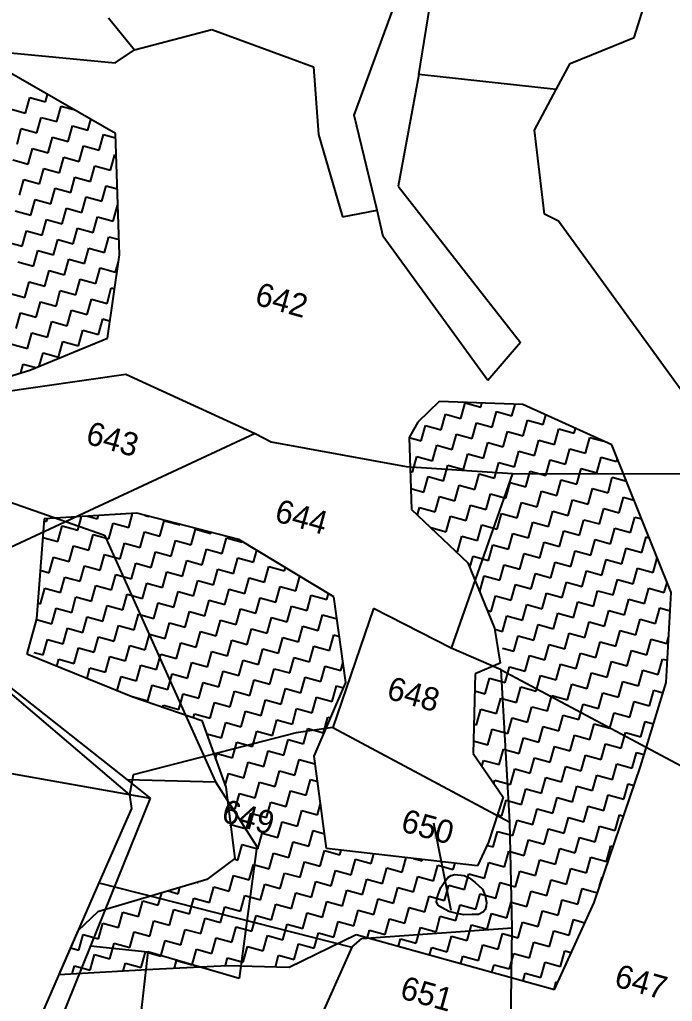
# Model space of a CAD drawing. Header units: metres. Extents: x 291974 to 293244, y 2020596 to 2023640.
# Drawn here: x 292971.3 to 293072.3, y 2021984.2 to 2022136 of the extents above; entities that cross this region are included whole.
import ezdxf
from ezdxf.enums import TextEntityAlignment as Align

# ---------------------------------------------------------------- set-up
doc = ezdxf.new("R2010")
doc.units = ezdxf.units.M
doc.header["$MEASUREMENT"] = 0
for name, color, linetype in [('OFF', 1, 'Continuous'), ('POLY_HATCH', 12, 'Continuous'), ('POLY_PARCEL', 6, 'Continuous'), ('TEXT_PARCEL', 7, 'Continuous'), ('V_BOUND_LINE', 7, 'Continuous')]:
    doc.layers.add(name, color=color, linetype=linetype)
doc.styles.get("Standard").update_dxf_attribs({"font": 'arial.ttf'})
doc.styles.add('TEXT_MAP', font='')
doc.styles.get('TEXT_MAP').set_extended_font_data('Kruti Dev 050')
doc.dimstyles.get("Standard").update_dxf_attribs({"dimtxt": 0.18, "dimasz": 0.18, "dimexe": 0.18, "dimexo": 0.0625, "dimgap": 0.09, "dimtad": 0, "dimtih": 1, "dimtoh": 1, "dimdec": 4, "dimzin": 0, "dimdsep": 46, "dimtxsty": 'Standard', "dimcen": 0.09, "dimadec": 0, "dimazin": 0, "dimtfac": 1, "dimtdec": 4, "dimtofl": 0, "dimtmove": 0, "dimatfit": 3, "dimfxl": 1, "dimtolj": 1, "dimtzin": 0, "dimarcsym": 0})

msp = doc.modelspace()

# ---------------------------------------------------------------- linework, layer by layer
at = {"layer": 'OFF'}
for p, q in [((292933.26, 2022074.09), (292984.39, 2022056.31)), ((292984.39, 2022056.31), (293001.55, 2022018.14)), ((293001.55, 2022018.14), (293007.97, 2022008.12)), ((293007.97, 2022008.12), (293005.22, 2021987.71)), ((292991.08, 2021991.85), (292988.55, 2021969.43)), ((293005.22, 2021987.71), (292991.08, 2021991.85))]:
    msp.add_line(p, q, dxfattribs=at)
at = {"layer": 'POLY_HATCH'}
for p, q in [((292986.08, 2022118.4), (292966.49, 2022129.68)), ((292986.73, 2022099.64), (292986.08, 2022118.4)), ((292984.87, 2022086.74), (292986.73, 2022099.64)), ((292972.83, 2022081.82), (292984.87, 2022086.74)), ((292957.42, 2022077.15), (292972.83, 2022081.82)), ((293036.21, 2022076.97), (293032.91, 2022073.76)), ((293049.16, 2022076.48), (293036.21, 2022076.97)), ((293062.92, 2022070.25), (293049.16, 2022076.48)), ((293032.91, 2022073.76), (293031.57, 2022071.38)), ((293031.57, 2022071.38), (293031.93, 2022060.27)), ((293072.08, 2022047.42), (293062.92, 2022070.25)), ((293031.93, 2022060.27), (293040.65, 2022052)), ((292975.08, 2022058.84), (292973.88, 2022043.35)), ((292989.42, 2022059.68), (292975.08, 2022058.84)), ((293005.17, 2022055.65), (292989.42, 2022059.68)), ((293019.91, 2022046.75), (293005.17, 2022055.65)), ((293040.65, 2022052), (293044.74, 2022041.93)), ((293021.75, 2022033.51), (293019.91, 2022046.75)), ((293071.32, 2022033.52), (293072.08, 2022047.42)), ((292973.88, 2022043.35), (292972.37, 2022037.92)), ((293044.74, 2022041.93), (293045.65, 2022036.51)), ((292972.37, 2022037.92), (292988.78, 2022031.3)), ((293045.65, 2022036.51), (293041.74, 2022034.84)), ((293041.74, 2022034.84), (293041.43, 2022022.55)), ((293016.87, 2022022.13), (293021.75, 2022033.51)), ((293067.37, 2022020.51), (293071.32, 2022033.52)), ((292988.78, 2022031.3), (292999.47, 2022027.65)), ((292999.47, 2022027.65), (293003.15, 2022017.34)), ((293018.76, 2022007.85), (293016.87, 2022022.13)), ((293041.43, 2022022.55), (293046.08, 2022015.75)), ((293060.16, 2021999.46), (293067.37, 2022020.51)), ((293003.15, 2022017.34), (293004.56, 2022006.28)), ((293046.08, 2022015.75), (293043.82, 2022008.81)), ((293043.82, 2022008.81), (293042.11, 2022005.16)), ((293042.11, 2022005.16), (293018.76, 2022007.85)), ((293004.56, 2022006.28), (293000.21, 2022003.02)), ((293000.21, 2022003.02), (292983.35, 2021998.06)), ((293054.02, 2021986.03), (293060.16, 2021999.46)), ((292983.35, 2021998.06), (292980.29, 2021995.1)), ((292980.29, 2021995.1), (292977.33, 2021988.36)), ((293012.99, 2021989.5), (293023.33, 2021994.54)), ((293023.33, 2021994.54), (293054.02, 2021986.03)), ((292977.33, 2021988.36), (292991.89, 2021989.15)), ((292991.89, 2021989.15), (293003.42, 2021989.74)), ((293003.42, 2021989.74), (293012.99, 2021989.5))]:
    msp.add_line(p, q, dxfattribs=at)
at = {"layer": 'POLY_HATCH', "linetype": 'Continuous'}
for p, q in [((292972.19, 2022121.59), (292972.86, 2022124)), ((292972.86, 2022124), (292975.27, 2022123.33)), ((292975.27, 2022123.33), (292975.58, 2022124.45)), ((292969.78, 2022122.26), (292972.19, 2022121.59)), ((292977.01, 2022120.26), (292977.68, 2022122.67)), ((292977.68, 2022122.67), (292979.58, 2022122.14)), ((292973.93, 2022118.51), (292974.6, 2022120.92)), ((292974.6, 2022120.92), (292977.01, 2022120.26)), ((292970.85, 2022116.77), (292971.52, 2022119.18)), ((292971.52, 2022119.18), (292973.93, 2022118.51)), ((292978.75, 2022117.18), (292979.42, 2022119.59)), ((292979.42, 2022119.59), (292981.83, 2022118.92)), ((292981.83, 2022118.92), (292982.29, 2022120.58)), ((292975.67, 2022115.43), (292976.34, 2022117.84)), ((292976.34, 2022117.84), (292978.75, 2022117.18)), ((292983.57, 2022115.84), (292984.24, 2022118.25)), ((292984.24, 2022118.25), (292986.1, 2022117.73)), ((292972.59, 2022113.69), (292973.26, 2022116.1)), ((292973.26, 2022116.1), (292975.67, 2022115.43)), ((292980.49, 2022114.1), (292981.16, 2022116.51)), ((292981.16, 2022116.51), (292983.57, 2022115.84)), ((292977.41, 2022112.36), (292978.08, 2022114.77)), ((292978.08, 2022114.77), (292980.49, 2022114.1)), ((292985.31, 2022112.76), (292985.98, 2022115.17)), ((292985.98, 2022115.17), (292986.19, 2022115.11)), ((292970.18, 2022114.36), (292972.59, 2022113.69)), ((292974.33, 2022110.61), (292975, 2022113.02)), ((292975, 2022113.02), (292977.41, 2022112.36)), ((292982.23, 2022111.02), (292982.9, 2022113.43)), ((292982.9, 2022113.43), (292985.31, 2022112.76)), ((292979.16, 2022109.28), (292979.82, 2022111.69)), ((292979.82, 2022111.69), (292982.23, 2022111.02)), ((292971.26, 2022108.87), (292971.92, 2022111.28)), ((292971.92, 2022111.28), (292974.33, 2022110.61)), ((292983.98, 2022107.94), (292984.64, 2022110.35)), ((292984.64, 2022110.35), (292986.37, 2022109.87)), ((292976.08, 2022107.53), (292976.74, 2022109.94)), ((292976.74, 2022109.94), (292979.16, 2022109.28)), ((292980.9, 2022106.2), (292981.57, 2022108.61)), ((292981.57, 2022108.61), (292983.98, 2022107.94)), ((292973, 2022105.79), (292973.67, 2022108.2)), ((292973.67, 2022108.2), (292976.08, 2022107.53)), ((292985.72, 2022104.86), (292986.39, 2022107.27)), ((292986.39, 2022107.27), (292986.46, 2022107.25)), ((292970.59, 2022106.46), (292973, 2022105.79)), ((292977.82, 2022104.46), (292978.49, 2022106.87)), ((292978.49, 2022106.87), (292980.9, 2022106.2)), ((292982.64, 2022103.12), (292983.31, 2022105.53)), ((292983.31, 2022105.53), (292985.72, 2022104.86)), ((292974.74, 2022102.71), (292975.41, 2022105.12)), ((292975.41, 2022105.12), (292977.82, 2022104.46)), ((292971.66, 2022100.97), (292972.33, 2022103.38)), ((292972.33, 2022103.38), (292974.74, 2022102.71)), ((292979.56, 2022101.38), (292980.23, 2022103.79)), ((292980.23, 2022103.79), (292982.64, 2022103.12)), ((292984.38, 2022100.04), (292985.05, 2022102.45)), ((292985.05, 2022102.45), (292986.64, 2022102.01)), ((292969.25, 2022101.64), (292971.66, 2022100.97)), ((292976.48, 2022099.63), (292977.15, 2022102.05)), ((292977.15, 2022102.05), (292979.56, 2022101.38)), ((292973.4, 2022097.89), (292974.07, 2022100.3)), ((292974.07, 2022100.3), (292976.48, 2022099.63)), ((292981.3, 2022098.3), (292981.97, 2022100.71)), ((292981.97, 2022100.71), (292984.38, 2022100.04)), ((292970.99, 2022098.56), (292973.4, 2022097.89)), ((292978.22, 2022096.56), (292978.89, 2022098.97)), ((292978.89, 2022098.97), (292981.3, 2022098.3)), ((292986.12, 2022096.96), (292986.57, 2022098.58)), ((292975.14, 2022094.81), (292975.81, 2022097.22)), ((292975.81, 2022097.22), (292978.22, 2022096.56)), ((292983.04, 2022095.22), (292983.71, 2022097.63)), ((292983.71, 2022097.63), (292986.12, 2022096.96)), ((292972.07, 2022093.07), (292972.73, 2022095.48)), ((292972.73, 2022095.48), (292975.14, 2022094.81)), ((292979.97, 2022093.48), (292980.63, 2022095.89)), ((292980.63, 2022095.89), (292983.04, 2022095.22)), ((292969.65, 2022093.74), (292972.07, 2022093.07)), ((292976.89, 2022091.73), (292977.55, 2022094.15)), ((292977.55, 2022094.15), (292979.97, 2022093.48)), ((292984.79, 2022092.14), (292985.45, 2022094.55)), ((292985.45, 2022094.55), (292985.97, 2022094.41)), ((292973.81, 2022089.99), (292974.48, 2022092.4)), ((292974.48, 2022092.4), (292976.89, 2022091.73)), ((292981.71, 2022090.4), (292982.38, 2022092.81)), ((292982.38, 2022092.81), (292984.79, 2022092.14)), ((292970.73, 2022088.25), (292971.4, 2022090.66)), ((292971.4, 2022090.66), (292973.81, 2022089.99)), ((292978.63, 2022088.66), (292979.3, 2022091.07)), ((292979.3, 2022091.07), (292981.71, 2022090.4)), ((292975.55, 2022086.91), (292976.22, 2022089.32)), ((292976.22, 2022089.32), (292978.63, 2022088.66)), ((292983.45, 2022087.32), (292984.12, 2022089.73)), ((292984.12, 2022089.73), (292985.25, 2022089.41)), ((292972.47, 2022085.17), (292973.14, 2022087.58)), ((292973.14, 2022087.58), (292975.55, 2022086.91)), ((292980.37, 2022085.58), (292981.04, 2022087.99)), ((292981.04, 2022087.99), (292983.45, 2022087.32)), ((292970.06, 2022085.84), (292972.47, 2022085.17)), ((292977.29, 2022083.83), (292977.96, 2022086.25)), ((292977.96, 2022086.25), (292980.37, 2022085.58)), ((292974.3, 2022082.42), (292974.88, 2022084.5)), ((292974.88, 2022084.5), (292977.29, 2022083.83)), ((292971.42, 2022081.39), (292971.8, 2022082.76)), ((292971.8, 2022082.76), (292973.79, 2022082.21)), ((293039.56, 2022074.35), (293040.23, 2022076.76)), ((293040.23, 2022076.76), (293042.64, 2022076.09)), ((293042.64, 2022076.09), (293042.81, 2022076.72)), ((293044.38, 2022073.02), (293045.05, 2022075.43)), ((293045.05, 2022075.43), (293047.46, 2022074.76)), ((293047.46, 2022074.76), (293047.95, 2022076.53)), ((293036.48, 2022072.61), (293037.15, 2022075.02)), ((293037.15, 2022075.02), (293039.56, 2022074.35)), ((293041.3, 2022071.27), (293041.97, 2022073.68)), ((293041.97, 2022073.68), (293044.38, 2022073.02)), ((293049.2, 2022071.68), (293049.87, 2022074.09)), ((293049.87, 2022074.09), (293052.28, 2022073.42)), ((293052.28, 2022073.42), (293052.68, 2022074.88)), ((293033.4, 2022070.87), (293034.07, 2022073.28)), ((293034.07, 2022073.28), (293036.48, 2022072.61)), ((293046.12, 2022069.94), (293046.79, 2022072.35)), ((293046.79, 2022072.35), (293049.2, 2022071.68)), ((293054.02, 2022070.34), (293054.69, 2022072.75)), ((293054.69, 2022072.75), (293057.1, 2022072.08)), ((293057.1, 2022072.08), (293057.3, 2022072.8)), ((293031.57, 2022071.38), (293033.4, 2022070.87)), ((293038.22, 2022069.53), (293038.89, 2022071.94)), ((293038.89, 2022071.94), (293041.3, 2022071.27)), ((293043.04, 2022068.19), (293043.71, 2022070.61)), ((293043.71, 2022070.61), (293046.12, 2022069.94)), ((293050.94, 2022068.6), (293051.61, 2022071.01)), ((293051.61, 2022071.01), (293054.02, 2022070.34)), ((293058.84, 2022069), (293059.51, 2022071.41)), ((293059.51, 2022071.41), (293061.69, 2022070.81)), ((293035.14, 2022067.79), (293035.81, 2022070.2)), ((293035.81, 2022070.2), (293038.22, 2022069.53)), ((293047.86, 2022066.86), (293048.53, 2022069.27)), ((293048.53, 2022069.27), (293050.94, 2022068.6)), ((293055.76, 2022067.26), (293056.43, 2022069.67)), ((293056.43, 2022069.67), (293058.84, 2022069)), ((293032.06, 2022066.05), (293032.73, 2022068.46)), ((293032.73, 2022068.46), (293035.14, 2022067.79)), ((293039.96, 2022066.45), (293040.63, 2022068.86)), ((293040.63, 2022068.86), (293043.04, 2022068.19)), ((293044.78, 2022065.12), (293045.45, 2022067.53)), ((293045.45, 2022067.53), (293047.86, 2022066.86)), ((293052.68, 2022065.52), (293053.35, 2022067.93)), ((293053.35, 2022067.93), (293055.76, 2022067.26)), ((293060.58, 2022065.93), (293061.25, 2022068.34)), ((293061.25, 2022068.34), (293063.66, 2022067.67)), ((293063.66, 2022067.67), (293063.78, 2022068.1)), ((293031.74, 2022066.14), (293032.06, 2022066.05)), ((293036.88, 2022064.71), (293037.55, 2022067.12)), ((293037.55, 2022067.12), (293039.96, 2022066.45)), ((293049.6, 2022063.78), (293050.27, 2022066.19)), ((293050.27, 2022066.19), (293052.68, 2022065.52)), ((293057.5, 2022064.18), (293058.17, 2022066.59)), ((293058.17, 2022066.59), (293060.58, 2022065.93)), ((293033.8, 2022062.97), (293034.47, 2022065.38)), ((293034.47, 2022065.38), (293036.88, 2022064.71)), ((293041.7, 2022063.37), (293042.37, 2022065.78)), ((293042.37, 2022065.78), (293044.78, 2022065.12)), ((293046.53, 2022062.04), (293047.19, 2022064.45)), ((293047.19, 2022064.45), (293049.6, 2022063.78)), ((293054.43, 2022062.44), (293055.09, 2022064.85)), ((293055.09, 2022064.85), (293057.5, 2022064.18)), ((293062.33, 2022062.85), (293062.99, 2022065.26)), ((293062.99, 2022065.26), (293065.17, 2022064.65)), ((293031.82, 2022063.52), (293033.8, 2022062.97)), ((293038.63, 2022061.63), (293039.29, 2022064.04)), ((293039.29, 2022064.04), (293041.7, 2022063.37)), ((293051.35, 2022060.7), (293052.02, 2022063.11)), ((293052.02, 2022063.11), (293054.43, 2022062.44)), ((293059.25, 2022061.1), (293059.92, 2022063.51)), ((293059.92, 2022063.51), (293062.33, 2022062.85)), ((293035.55, 2022059.89), (293036.22, 2022062.3)), ((293036.22, 2022062.3), (293038.63, 2022061.63)), ((293043.45, 2022060.29), (293044.12, 2022062.71)), ((293044.12, 2022062.71), (293046.53, 2022062.04)), ((293056.17, 2022059.36), (293056.84, 2022061.77)), ((293056.84, 2022061.77), (293059.25, 2022061.1)), ((293064.07, 2022059.77), (293064.74, 2022062.18)), ((293064.74, 2022062.18), (293066.34, 2022061.73)), ((293032.82, 2022059.42), (293033.14, 2022060.56)), ((293033.14, 2022060.56), (293035.55, 2022059.89)), ((293040.37, 2022058.55), (293041.04, 2022060.96)), ((293041.04, 2022060.96), (293043.45, 2022060.29)), ((293048.27, 2022058.96), (293048.94, 2022061.37)), ((293048.94, 2022061.37), (293051.35, 2022060.7)), ((293053.09, 2022057.62), (293053.76, 2022060.03)), ((293053.76, 2022060.03), (293056.17, 2022059.36)), ((293060.99, 2022058.03), (293061.66, 2022060.44)), ((293061.66, 2022060.44), (293064.07, 2022059.77)), ((292975.05, 2022058.5), (292975.43, 2022058.39)), ((292975.43, 2022058.39), (292975.56, 2022058.87)), ((292980.25, 2022057.06), (292980.84, 2022059.17)), ((292981.77, 2022059.23), (292983.33, 2022058.8)), ((292983.33, 2022058.8), (292983.47, 2022059.33)), ((292988.15, 2022057.46), (292988.75, 2022059.64)), ((292990.65, 2022059.36), (292991.23, 2022059.2)), ((292991.23, 2022059.2), (292991.23, 2022059.21)), ((292992.97, 2022056.12), (292993.64, 2022058.53)), ((292993.64, 2022058.53), (292996.05, 2022057.87)), ((293037.29, 2022056.81), (293037.96, 2022059.22)), ((293037.96, 2022059.22), (293040.37, 2022058.55)), ((293045.19, 2022057.22), (293045.86, 2022059.63)), ((293045.86, 2022059.63), (293048.27, 2022058.96)), ((293057.91, 2022056.28), (293058.58, 2022058.69)), ((293058.58, 2022058.69), (293060.99, 2022058.03)), ((293065.81, 2022056.69), (293066.48, 2022059.1)), ((293066.48, 2022059.1), (293067.51, 2022058.81)), ((292977.17, 2022055.31), (292977.84, 2022057.72)), ((292977.84, 2022057.72), (292980.25, 2022057.06)), ((292985.07, 2022055.72), (292985.74, 2022058.13)), ((292985.74, 2022058.13), (292988.15, 2022057.46)), ((292996.05, 2022057.87), (292996.08, 2022057.98)), ((292997.79, 2022054.79), (292998.46, 2022057.2)), ((292998.46, 2022057.2), (293000.87, 2022056.53)), ((293034.88, 2022057.48), (293037.29, 2022056.81)), ((293034.88, 2022057.48), (293034.88, 2022057.48)), ((293042.11, 2022055.47), (293042.78, 2022057.88)), ((293042.78, 2022057.88), (293045.19, 2022057.22)), ((293050.01, 2022055.88), (293050.68, 2022058.29)), ((293050.68, 2022058.29), (293053.09, 2022057.62)), ((293054.83, 2022054.54), (293055.5, 2022056.95)), ((293055.5, 2022056.95), (293057.91, 2022056.28)), ((293062.73, 2022054.95), (293063.4, 2022057.36)), ((293063.4, 2022057.36), (293065.81, 2022056.69)), ((292974.85, 2022055.96), (292977.17, 2022055.31)), ((292981.99, 2022053.98), (292982.66, 2022056.39)), ((292982.66, 2022056.39), (292985.07, 2022055.72)), ((292989.89, 2022054.38), (292990.56, 2022056.79)), ((292990.56, 2022056.79), (292992.97, 2022056.12)), ((292994.71, 2022053.04), (292995.38, 2022055.46)), ((292995.38, 2022055.46), (292997.79, 2022054.79)), ((293000.87, 2022056.53), (293000.93, 2022056.74)), ((293002.61, 2022053.45), (293003.28, 2022055.86)), ((293003.28, 2022055.86), (293005.69, 2022055.19)), ((293005.69, 2022055.19), (293005.72, 2022055.32)), ((293039.03, 2022053.73), (293039.7, 2022056.14)), ((293039.7, 2022056.14), (293042.11, 2022055.47)), ((293046.93, 2022054.14), (293047.6, 2022056.55)), ((293047.6, 2022056.55), (293050.01, 2022055.88)), ((293059.65, 2022053.2), (293060.32, 2022055.61)), ((293060.32, 2022055.61), (293062.73, 2022054.95)), ((293067.55, 2022053.61), (293068.22, 2022056.02)), ((293068.22, 2022056.02), (293068.68, 2022055.89)), ((292978.91, 2022052.24), (292979.58, 2022054.65)), ((292979.58, 2022054.65), (292981.99, 2022053.98)), ((292986.81, 2022052.64), (292987.48, 2022055.05)), ((292987.48, 2022055.05), (292989.89, 2022054.38)), ((292999.53, 2022051.71), (293000.2, 2022054.12)), ((293000.2, 2022054.12), (293002.61, 2022053.45)), ((293007.43, 2022052.11), (293007.95, 2022053.98)), ((293038.74, 2022053.81), (293039.03, 2022053.73)), ((293043.85, 2022052.39), (293044.52, 2022054.81)), ((293044.52, 2022054.81), (293046.93, 2022054.14)), ((293051.75, 2022052.8), (293052.42, 2022055.21)), ((293052.42, 2022055.21), (293054.83, 2022054.54)), ((293056.57, 2022051.46), (293057.24, 2022053.87)), ((293057.24, 2022053.87), (293059.65, 2022053.2)), ((293064.47, 2022051.87), (293065.14, 2022054.28)), ((293065.14, 2022054.28), (293067.55, 2022053.61)), ((292975.83, 2022050.49), (292976.5, 2022052.9)), ((292976.5, 2022052.9), (292978.91, 2022052.24)), ((292983.73, 2022050.9), (292984.4, 2022053.31)), ((292984.4, 2022053.31), (292986.81, 2022052.64)), ((292991.63, 2022051.3), (292992.3, 2022053.71)), ((292992.3, 2022053.71), (292994.71, 2022053.04)), ((292996.45, 2022049.97), (292997.12, 2022052.38)), ((292997.12, 2022052.38), (292999.53, 2022051.71)), ((293004.35, 2022050.37), (293005.02, 2022052.78)), ((293005.02, 2022052.78), (293007.43, 2022052.11)), ((293040.95, 2022051.28), (293041.44, 2022053.06)), ((293041.44, 2022053.06), (293043.85, 2022052.39)), ((293048.67, 2022051.06), (293049.34, 2022053.47)), ((293049.34, 2022053.47), (293051.75, 2022052.8)), ((293061.39, 2022050.13), (293062.06, 2022052.54)), ((293062.06, 2022052.54), (293064.47, 2022051.87)), ((293069.29, 2022050.53), (293069.92, 2022052.8)), ((292974.46, 2022050.87), (292975.83, 2022050.49)), ((292980.65, 2022049.16), (292981.32, 2022051.57)), ((292981.32, 2022051.57), (292983.73, 2022050.9)), ((292988.55, 2022049.56), (292989.22, 2022051.97)), ((292989.22, 2022051.97), (292991.63, 2022051.3)), ((293001.27, 2022048.63), (293001.94, 2022051.04)), ((293001.94, 2022051.04), (293004.35, 2022050.37)), ((293009.17, 2022049.03), (293009.84, 2022051.44)), ((293009.84, 2022051.44), (293012.25, 2022050.78)), ((293012.25, 2022050.78), (293012.39, 2022051.29)), ((293045.59, 2022049.32), (293046.26, 2022051.73)), ((293046.26, 2022051.73), (293048.67, 2022051.06)), ((293053.49, 2022049.72), (293054.16, 2022052.13)), ((293054.16, 2022052.13), (293056.57, 2022051.46)), ((293058.31, 2022048.38), (293058.98, 2022050.79)), ((293058.98, 2022050.79), (293061.39, 2022050.13)), ((293066.21, 2022048.79), (293066.88, 2022051.2)), ((293066.88, 2022051.2), (293069.29, 2022050.53)), ((292977.57, 2022047.41), (292978.24, 2022049.82)), ((292978.24, 2022049.82), (292980.65, 2022049.16)), ((292985.47, 2022047.82), (292986.14, 2022050.23)), ((292986.14, 2022050.23), (292988.55, 2022049.56)), ((292993.37, 2022048.22), (292994.04, 2022050.63)), ((292994.04, 2022050.63), (292996.45, 2022049.97)), ((292998.19, 2022046.89), (292998.86, 2022049.3)), ((292998.86, 2022049.3), (293001.27, 2022048.63)), ((293006.09, 2022047.29), (293006.76, 2022049.7)), ((293006.76, 2022049.7), (293009.17, 2022049.03)), ((293013.99, 2022047.7), (293014.62, 2022049.95)), ((293042.51, 2022047.57), (293043.18, 2022049.98)), ((293043.18, 2022049.98), (293045.59, 2022049.32)), ((293050.41, 2022047.98), (293051.08, 2022050.39)), ((293051.08, 2022050.39), (293053.49, 2022049.72)), ((293063.14, 2022047.05), (293063.8, 2022049.46)), ((293063.8, 2022049.46), (293066.21, 2022048.79)), ((292974.49, 2022045.67), (292975.16, 2022048.08)), ((292975.16, 2022048.08), (292977.57, 2022047.41)), ((292982.39, 2022046.08), (292983.06, 2022048.49)), ((292983.06, 2022048.49), (292985.47, 2022047.82)), ((292990.29, 2022046.48), (292990.96, 2022048.89)), ((292990.96, 2022048.89), (292993.37, 2022048.22)), ((293003.01, 2022045.55), (293003.68, 2022047.96)), ((293003.68, 2022047.96), (293006.09, 2022047.29)), ((293010.91, 2022045.95), (293011.58, 2022048.36)), ((293011.58, 2022048.36), (293013.99, 2022047.7)), ((293047.34, 2022046.24), (293048, 2022048.65)), ((293048, 2022048.65), (293050.41, 2022047.98)), ((293055.24, 2022046.64), (293055.9, 2022049.05)), ((293055.9, 2022049.05), (293058.31, 2022048.38)), ((293067.96, 2022045.71), (293068.62, 2022048.12)), ((293068.62, 2022048.12), (293071.04, 2022047.45)), ((293071.04, 2022047.45), (293071.46, 2022048.97)), ((292979.32, 2022044.34), (292979.98, 2022046.75)), ((292979.98, 2022046.75), (292982.39, 2022046.08)), ((292987.22, 2022044.74), (292987.88, 2022047.15)), ((292987.88, 2022047.15), (292990.29, 2022046.48)), ((292995.11, 2022045.14), (292995.78, 2022047.56)), ((292995.78, 2022047.56), (292998.19, 2022046.89)), ((292999.94, 2022043.81), (293000.6, 2022046.22)), ((293000.6, 2022046.22), (293003.01, 2022045.55)), ((293007.84, 2022044.21), (293008.5, 2022046.62)), ((293008.5, 2022046.62), (293010.91, 2022045.95)), ((293015.74, 2022044.62), (293016.4, 2022047.03)), ((293016.4, 2022047.03), (293018.81, 2022046.36)), ((293018.81, 2022046.36), (293019.06, 2022047.26)), ((293042.44, 2022047.59), (293042.51, 2022047.57)), ((293044.26, 2022044.49), (293044.92, 2022046.91)), ((293044.92, 2022046.91), (293047.34, 2022046.24)), ((293052.16, 2022044.9), (293052.82, 2022047.31)), ((293052.82, 2022047.31), (293055.24, 2022046.64)), ((293060.06, 2022045.3), (293060.72, 2022047.71)), ((293060.72, 2022047.71), (293063.14, 2022047.05)), ((293064.88, 2022043.97), (293065.55, 2022046.38)), ((293065.55, 2022046.38), (293067.96, 2022045.71)), ((292974.07, 2022045.79), (292974.49, 2022045.67)), ((292976.24, 2022042.59), (292976.9, 2022045)), ((292976.9, 2022045), (292979.32, 2022044.34)), ((292984.14, 2022043), (292984.8, 2022045.41)), ((292984.8, 2022045.41), (292987.22, 2022044.74)), ((292992.04, 2022043.4), (292992.7, 2022045.81)), ((292992.7, 2022045.81), (292995.11, 2022045.14)), ((293004.76, 2022042.47), (293005.43, 2022044.88)), ((293005.43, 2022044.88), (293007.84, 2022044.21)), ((293012.66, 2022042.88), (293013.33, 2022045.29)), ((293013.33, 2022045.29), (293015.74, 2022044.62)), ((293049.08, 2022043.16), (293049.75, 2022045.57)), ((293049.75, 2022045.57), (293052.16, 2022044.9)), ((293056.98, 2022043.56), (293057.65, 2022045.97)), ((293057.65, 2022045.97), (293060.06, 2022045.3)), ((293069.7, 2022042.63), (293070.37, 2022045.04)), ((293070.37, 2022045.04), (293071.93, 2022044.61)), ((292973.87, 2022043.25), (292976.24, 2022042.59)), ((292981.06, 2022041.26), (292981.73, 2022043.67)), ((292981.73, 2022043.67), (292984.14, 2022043)), ((292988.96, 2022041.66), (292989.63, 2022044.07)), ((292989.63, 2022044.07), (292992.04, 2022043.4)), ((292996.86, 2022042.07), (292997.53, 2022044.48)), ((292997.53, 2022044.48), (292999.94, 2022043.81)), ((293009.58, 2022041.13), (293010.25, 2022043.54)), ((293010.25, 2022043.54), (293012.66, 2022042.88)), ((293017.48, 2022041.54), (293018.15, 2022043.95)), ((293018.15, 2022043.95), (293020.39, 2022043.33)), ((293043.63, 2022044.67), (293044.26, 2022044.49)), ((293046, 2022041.42), (293046.67, 2022043.83)), ((293046.67, 2022043.83), (293049.08, 2022043.16)), ((293053.9, 2022041.82), (293054.57, 2022044.23)), ((293054.57, 2022044.23), (293056.98, 2022043.56)), ((293061.8, 2022042.23), (293062.47, 2022044.64)), ((293062.47, 2022044.64), (293064.88, 2022043.97)), ((293066.62, 2022040.89), (293067.29, 2022043.3)), ((293067.29, 2022043.3), (293069.7, 2022042.63)), ((292977.98, 2022039.51), (292978.65, 2022041.92)), ((292978.65, 2022041.92), (292981.06, 2022041.26)), ((292985.88, 2022039.92), (292986.55, 2022042.33)), ((292986.55, 2022042.33), (292988.96, 2022041.66)), ((292993.78, 2022040.32), (292994.45, 2022042.73)), ((292994.45, 2022042.73), (292996.86, 2022042.07)), ((293001.68, 2022040.73), (293002.35, 2022043.14)), ((293002.35, 2022043.14), (293004.76, 2022042.47)), ((293006.5, 2022039.39), (293007.17, 2022041.8)), ((293007.17, 2022041.8), (293009.58, 2022041.13)), ((293014.4, 2022039.8), (293015.07, 2022042.21)), ((293015.07, 2022042.21), (293017.48, 2022041.54)), ((293044.81, 2022041.74), (293046, 2022041.42)), ((293050.82, 2022040.08), (293051.49, 2022042.49)), ((293051.49, 2022042.49), (293053.9, 2022041.82)), ((293058.72, 2022040.48), (293059.39, 2022042.89)), ((293059.39, 2022042.89), (293061.8, 2022042.23)), ((292974.9, 2022037.77), (292975.57, 2022040.18)), ((292975.57, 2022040.18), (292977.98, 2022039.51)), ((292982.8, 2022038.18), (292983.47, 2022040.59)), ((292983.47, 2022040.59), (292985.88, 2022039.92)), ((292990.7, 2022038.58), (292991.37, 2022040.99)), ((292991.37, 2022040.99), (292993.78, 2022040.32)), ((292998.6, 2022038.99), (292999.27, 2022041.4)), ((292999.27, 2022041.4), (293001.68, 2022040.73)), ((293011.32, 2022038.05), (293011.99, 2022040.47)), ((293011.99, 2022040.47), (293014.4, 2022039.8)), ((293019.22, 2022038.46), (293019.89, 2022040.87)), ((293019.89, 2022040.87), (293020.76, 2022040.63)), ((293047.74, 2022038.34), (293048.41, 2022040.75)), ((293048.41, 2022040.75), (293050.82, 2022040.08)), ((293055.64, 2022038.74), (293056.31, 2022041.15)), ((293056.31, 2022041.15), (293058.72, 2022040.48)), ((293063.54, 2022039.15), (293064.21, 2022041.56)), ((293064.21, 2022041.56), (293066.62, 2022040.89)), ((293068.36, 2022037.81), (293069.03, 2022040.22)), ((293069.03, 2022040.22), (293071.44, 2022039.55)), ((293071.44, 2022039.55), (293071.7, 2022040.5)), ((292979.72, 2022036.44), (292980.39, 2022038.85)), ((292980.39, 2022038.85), (292982.8, 2022038.18)), ((292987.62, 2022036.84), (292988.29, 2022039.25)), ((292988.29, 2022039.25), (292990.7, 2022038.58)), ((292995.52, 2022037.24), (292996.19, 2022039.66)), ((292996.19, 2022039.66), (292998.6, 2022038.99)), ((293003.42, 2022037.65), (293004.09, 2022040.06)), ((293004.09, 2022040.06), (293006.5, 2022039.39)), ((293008.24, 2022036.31), (293008.91, 2022038.72)), ((293008.91, 2022038.72), (293011.32, 2022038.05)), ((293016.14, 2022036.72), (293016.81, 2022039.13)), ((293016.81, 2022039.13), (293019.22, 2022038.46)), ((293046, 2022038.82), (293047.74, 2022038.34)), ((293052.56, 2022037), (293053.23, 2022039.41)), ((293053.23, 2022039.41), (293055.64, 2022038.74)), ((293060.46, 2022037.4), (293061.13, 2022039.82)), ((293061.13, 2022039.82), (293063.54, 2022039.15)), ((292973.48, 2022038.17), (292974.9, 2022037.77)), ((292977.02, 2022036.04), (292977.31, 2022037.1)), ((292977.31, 2022037.1), (292979.72, 2022036.44)), ((292984.54, 2022035.1), (292985.21, 2022037.51)), ((292985.21, 2022037.51), (292987.62, 2022036.84)), ((292992.44, 2022035.5), (292993.11, 2022037.91)), ((292993.11, 2022037.91), (292995.52, 2022037.24)), ((293000.34, 2022035.91), (293001.01, 2022038.32)), ((293001.01, 2022038.32), (293003.42, 2022037.65)), ((293013.06, 2022034.98), (293013.73, 2022037.39)), ((293013.73, 2022037.39), (293016.14, 2022036.72)), ((293049.48, 2022035.26), (293050.15, 2022037.67)), ((293050.15, 2022037.67), (293052.56, 2022037)), ((293057.38, 2022035.66), (293058.05, 2022038.07)), ((293058.05, 2022038.07), (293060.46, 2022037.4)), ((293065.28, 2022036.07), (293065.95, 2022038.48)), ((293065.95, 2022038.48), (293068.36, 2022037.81)), ((293070.1, 2022034.73), (293070.77, 2022037.14)), ((293070.77, 2022037.14), (293071.51, 2022036.94)), ((292981.69, 2022034.16), (292982.13, 2022035.77)), ((292982.13, 2022035.77), (292984.54, 2022035.1)), ((292989.36, 2022033.76), (292990.03, 2022036.17)), ((292990.03, 2022036.17), (292992.44, 2022035.5)), ((292997.26, 2022034.17), (292997.93, 2022036.58)), ((292997.93, 2022036.58), (293000.34, 2022035.91)), ((293005.16, 2022034.57), (293005.83, 2022036.98)), ((293005.83, 2022036.98), (293008.24, 2022036.31)), ((293009.98, 2022033.23), (293010.65, 2022035.64)), ((293010.65, 2022035.64), (293013.06, 2022034.98)), ((293017.88, 2022033.64), (293018.55, 2022036.05)), ((293018.55, 2022036.05), (293020.96, 2022035.38)), ((293020.96, 2022035.38), (293021.31, 2022036.65)), ((293046.4, 2022033.52), (293047.07, 2022035.93)), ((293047.07, 2022035.93), (293049.48, 2022035.26)), ((293054.3, 2022033.92), (293054.97, 2022036.33)), ((293054.97, 2022036.33), (293057.38, 2022035.66)), ((293062.2, 2022034.33), (293062.87, 2022036.74)), ((293062.87, 2022036.74), (293065.28, 2022036.07)), ((292986.35, 2022032.28), (292986.95, 2022034.43)), ((292986.95, 2022034.43), (292989.36, 2022033.76)), ((292994.18, 2022032.42), (292994.85, 2022034.83)), ((292994.85, 2022034.83), (292997.26, 2022034.17)), ((293002.08, 2022032.83), (293002.75, 2022035.24)), ((293002.75, 2022035.24), (293005.16, 2022034.57)), ((293014.8, 2022031.9), (293015.47, 2022034.31)), ((293015.47, 2022034.31), (293017.88, 2022033.64)), ((293043.32, 2022031.77), (293043.99, 2022034.18)), ((293043.99, 2022034.18), (293046.4, 2022033.52)), ((293051.22, 2022032.18), (293051.89, 2022034.59)), ((293051.89, 2022034.59), (293054.3, 2022033.92)), ((293059.12, 2022032.58), (293059.79, 2022034.99)), ((293059.79, 2022034.99), (293062.2, 2022034.33)), ((293067.02, 2022032.99), (293067.69, 2022035.4)), ((293067.69, 2022035.4), (293070.1, 2022034.73)), ((292991.1, 2022030.68), (292991.77, 2022033.09)), ((292991.77, 2022033.09), (292994.18, 2022032.42)), ((292999, 2022031.09), (292999.67, 2022033.5)), ((292999.67, 2022033.5), (293002.08, 2022032.83)), ((293006.9, 2022031.49), (293007.57, 2022033.9)), ((293007.57, 2022033.9), (293009.98, 2022033.23)), ((293011.72, 2022030.15), (293012.39, 2022032.57)), ((293012.39, 2022032.57), (293014.8, 2022031.9)), ((293019.62, 2022030.56), (293020.29, 2022032.97)), ((293020.29, 2022032.97), (293021.39, 2022032.67)), ((293048.15, 2022030.44), (293048.81, 2022032.85)), ((293048.81, 2022032.85), (293051.22, 2022032.18)), ((293056.04, 2022030.84), (293056.71, 2022033.25)), ((293056.71, 2022033.25), (293059.12, 2022032.58)), ((293063.94, 2022031.25), (293064.61, 2022033.66)), ((293064.61, 2022033.66), (293067.02, 2022032.99)), ((292988.69, 2022031.35), (292991.1, 2022030.68)), ((292988.69, 2022031.34), (292988.69, 2022031.35)), ((292995.92, 2022029.34), (292996.59, 2022031.76)), ((292996.59, 2022031.76), (292999, 2022031.09)), ((293003.82, 2022029.75), (293004.49, 2022032.16)), ((293004.49, 2022032.16), (293006.9, 2022031.49)), ((293016.55, 2022028.82), (293017.21, 2022031.23)), ((293017.21, 2022031.23), (293019.62, 2022030.56)), ((293041.68, 2022032.23), (293043.32, 2022031.77)), ((293045.07, 2022028.7), (293045.73, 2022031.11)), ((293045.73, 2022031.11), (293048.15, 2022030.44)), ((293052.97, 2022029.1), (293053.63, 2022031.51)), ((293053.63, 2022031.51), (293056.04, 2022030.84)), ((293060.87, 2022029.5), (293061.53, 2022031.92)), ((293061.53, 2022031.92), (293063.94, 2022031.25)), ((293068.77, 2022029.91), (293069.43, 2022032.32)), ((293069.43, 2022032.32), (293070.84, 2022031.93)), ((292993.43, 2022029.71), (292993.51, 2022030.01)), ((292993.51, 2022030.01), (292995.92, 2022029.34)), ((293000.75, 2022028.01), (293001.41, 2022030.42)), ((293001.41, 2022030.42), (293003.82, 2022029.75)), ((293008.65, 2022028.41), (293009.31, 2022030.82)), ((293009.31, 2022030.82), (293011.72, 2022030.15)), ((293049.89, 2022027.36), (293050.56, 2022029.77)), ((293050.56, 2022029.77), (293052.97, 2022029.1)), ((293057.79, 2022027.76), (293058.46, 2022030.17)), ((293058.46, 2022030.17), (293060.87, 2022029.5)), ((293065.69, 2022028.17), (293066.36, 2022030.58)), ((293066.36, 2022030.58), (293068.77, 2022029.91)), ((292998.17, 2022028.09), (292998.34, 2022028.68)), ((292998.34, 2022028.68), (293000.75, 2022028.01)), ((293005.57, 2022026.67), (293006.23, 2022029.08)), ((293006.23, 2022029.08), (293008.65, 2022028.41)), ((293013.47, 2022027.08), (293014.13, 2022029.49)), ((293014.13, 2022029.49), (293016.55, 2022028.82)), ((293018.29, 2022025.74), (293018.96, 2022028.15)), ((293018.96, 2022028.15), (293019.4, 2022028.03)), ((293041.99, 2022026.95), (293042.66, 2022029.36)), ((293042.66, 2022029.36), (293045.07, 2022028.7)), ((293046.81, 2022025.62), (293047.48, 2022028.03)), ((293047.48, 2022028.03), (293049.89, 2022027.36)), ((293054.71, 2022026.02), (293055.38, 2022028.43)), ((293055.38, 2022028.43), (293057.79, 2022027.76)), ((293062.61, 2022026.43), (293063.28, 2022028.84)), ((293063.28, 2022028.84), (293065.69, 2022028.17)), ((293002.49, 2022024.93), (293003.16, 2022027.34)), ((293003.16, 2022027.34), (293005.57, 2022026.67)), ((293010.39, 2022025.33), (293011.06, 2022027.74)), ((293011.06, 2022027.74), (293013.47, 2022027.08)), ((293041.54, 2022027.08), (293041.99, 2022026.95)), ((293051.63, 2022024.28), (293052.3, 2022026.69)), ((293052.3, 2022026.69), (293054.71, 2022026.02)), ((293059.53, 2022024.68), (293060.2, 2022027.09)), ((293060.2, 2022027.09), (293062.61, 2022026.43)), ((293067.43, 2022025.09), (293068.1, 2022027.5)), ((293068.1, 2022027.5), (293069.38, 2022027.14)), ((293000.22, 2022025.56), (293002.49, 2022024.93)), ((293007.31, 2022023.59), (293007.98, 2022026)), ((293007.98, 2022026), (293010.39, 2022025.33)), ((293015.21, 2022024), (293015.88, 2022026.41)), ((293015.88, 2022026.41), (293018.29, 2022025.74)), ((293043.73, 2022023.87), (293044.4, 2022026.28)), ((293044.4, 2022026.28), (293046.81, 2022025.62)), ((293048.55, 2022022.54), (293049.22, 2022024.95)), ((293049.22, 2022024.95), (293051.63, 2022024.28)), ((293056.45, 2022022.94), (293057.12, 2022025.35)), ((293057.12, 2022025.35), (293059.53, 2022024.68)), ((293064.35, 2022023.35), (293065.02, 2022025.76)), ((293065.02, 2022025.76), (293067.43, 2022025.09)), ((293004.23, 2022021.85), (293004.9, 2022024.26)), ((293004.9, 2022024.26), (293007.31, 2022023.59)), ((293012.13, 2022022.25), (293012.8, 2022024.67)), ((293012.8, 2022024.67), (293015.21, 2022024)), ((293041.48, 2022024.5), (293043.73, 2022023.87)), ((293053.37, 2022021.2), (293054.04, 2022023.61)), ((293054.04, 2022023.61), (293056.45, 2022022.94)), ((293061.27, 2022021.6), (293061.94, 2022024.02)), ((293061.94, 2022024.02), (293064.35, 2022023.35)), ((293001.59, 2022021.7), (293001.82, 2022022.52)), ((293001.82, 2022022.52), (293004.23, 2022021.85)), ((293009.05, 2022020.51), (293009.72, 2022022.92)), ((293009.72, 2022022.92), (293012.13, 2022022.25)), ((293045.47, 2022020.8), (293046.14, 2022023.21)), ((293046.14, 2022023.21), (293048.55, 2022022.54)), ((293058.19, 2022019.86), (293058.86, 2022022.27)), ((293058.86, 2022022.27), (293061.27, 2022021.6)), ((293066.09, 2022020.27), (293066.76, 2022022.68)), ((293066.76, 2022022.68), (293067.93, 2022022.35)), ((293005.97, 2022018.77), (293006.64, 2022021.18)), ((293006.64, 2022021.18), (293009.05, 2022020.51)), ((293013.87, 2022019.18), (293014.54, 2022021.59)), ((293014.54, 2022021.59), (293016.95, 2022020.92)), ((293016.95, 2022020.92), (293017.01, 2022021.12)), ((293042.8, 2022020.54), (293043.06, 2022021.46)), ((293043.06, 2022021.46), (293045.47, 2022020.8)), ((293050.29, 2022019.46), (293050.96, 2022021.87)), ((293050.96, 2022021.87), (293053.37, 2022021.2)), ((293055.11, 2022018.12), (293055.78, 2022020.53)), ((293055.78, 2022020.53), (293058.19, 2022019.86)), ((293063.01, 2022018.53), (293063.68, 2022020.94)), ((293063.68, 2022020.94), (293066.09, 2022020.27)), ((293003.05, 2022017.61), (293003.56, 2022019.44)), ((293003.56, 2022019.44), (293005.97, 2022018.77)), ((293010.79, 2022017.43), (293011.46, 2022019.84)), ((293011.46, 2022019.84), (293013.87, 2022019.18)), ((293047.21, 2022017.72), (293047.88, 2022020.13)), ((293047.88, 2022020.13), (293050.29, 2022019.46)), ((293059.93, 2022016.78), (293060.6, 2022019.19)), ((293060.6, 2022019.19), (293063.01, 2022018.53)), ((293007.71, 2022015.69), (293008.38, 2022018.1)), ((293008.38, 2022018.1), (293010.79, 2022017.43)), ((293015.61, 2022016.1), (293016.28, 2022018.51)), ((293016.28, 2022018.51), (293017.39, 2022018.2)), ((293044.65, 2022017.84), (293044.8, 2022018.38)), ((293044.8, 2022018.38), (293047.21, 2022017.72)), ((293052.03, 2022016.38), (293052.7, 2022018.79)), ((293052.7, 2022018.79), (293055.11, 2022018.12)), ((293056.85, 2022015.04), (293057.52, 2022017.45)), ((293057.52, 2022017.45), (293059.93, 2022016.78)), ((293064.75, 2022015.45), (293065.42, 2022017.86)), ((293065.42, 2022017.86), (293066.37, 2022017.59)), ((293004.63, 2022013.95), (293005.3, 2022016.36)), ((293005.3, 2022016.36), (293007.71, 2022015.69)), ((293012.53, 2022014.35), (293013.2, 2022016.77)), ((293013.2, 2022016.77), (293015.61, 2022016.1)), ((293048.95, 2022014.64), (293049.62, 2022017.05)), ((293049.62, 2022017.05), (293052.03, 2022016.38)), ((293061.68, 2022013.7), (293062.34, 2022016.12)), ((293062.34, 2022016.12), (293064.75, 2022015.45)), ((293009.46, 2022012.61), (293010.12, 2022015.02)), ((293010.12, 2022015.02), (293012.53, 2022014.35)), ((293017.36, 2022013.02), (293017.85, 2022014.79)), ((293045.88, 2022012.9), (293046.54, 2022015.31)), ((293046.54, 2022015.31), (293048.95, 2022014.64)), ((293053.78, 2022013.3), (293054.44, 2022015.71)), ((293054.44, 2022015.71), (293056.85, 2022015.04)), ((293058.6, 2022011.96), (293059.27, 2022014.37)), ((293059.27, 2022014.37), (293061.68, 2022013.7)), ((293003.55, 2022014.25), (293004.63, 2022013.95)), ((293006.38, 2022010.87), (293007.04, 2022013.28)), ((293007.04, 2022013.28), (293009.46, 2022012.61)), ((293014.28, 2022011.28), (293014.94, 2022013.69)), ((293014.94, 2022013.69), (293017.36, 2022013.02)), ((293045.21, 2022013.08), (293045.88, 2022012.9)), ((293050.7, 2022011.56), (293051.37, 2022013.97)), ((293051.37, 2022013.97), (293053.78, 2022013.3)), ((293063.42, 2022010.63), (293064.09, 2022013.04)), ((293064.09, 2022013.04), (293064.74, 2022012.85)), ((293003.91, 2022011.36), (293003.97, 2022011.54)), ((293003.97, 2022011.54), (293006.38, 2022010.87)), ((293011.2, 2022009.53), (293011.87, 2022011.94)), ((293011.87, 2022011.94), (293014.28, 2022011.28)), ((293047.62, 2022009.82), (293048.29, 2022012.23)), ((293048.29, 2022012.23), (293050.7, 2022011.56)), ((293055.52, 2022010.22), (293056.19, 2022012.63)), ((293056.19, 2022012.63), (293058.6, 2022011.96)), ((293060.34, 2022008.88), (293061.01, 2022011.29)), ((293061.01, 2022011.29), (293063.42, 2022010.63)), ((293008.12, 2022007.79), (293008.79, 2022010.2)), ((293008.79, 2022010.2), (293011.2, 2022009.53)), ((293016.02, 2022008.2), (293016.69, 2022010.61)), ((293016.69, 2022010.61), (293018.46, 2022010.11)), ((293044.54, 2022008.07), (293045.21, 2022010.48)), ((293045.21, 2022010.48), (293047.62, 2022009.82)), ((293052.44, 2022008.48), (293053.11, 2022010.89)), ((293053.11, 2022010.89), (293055.52, 2022010.22)), ((293005.04, 2022006.05), (293005.71, 2022008.46)), ((293005.71, 2022008.46), (293008.12, 2022007.79)), ((293012.94, 2022006.45), (293013.61, 2022008.87)), ((293013.61, 2022008.87), (293016.02, 2022008.2)), ((293043.65, 2022008.32), (293044.54, 2022008.07)), ((293049.36, 2022006.74), (293050.03, 2022009.15)), ((293050.03, 2022009.15), (293052.44, 2022008.48)), ((293057.26, 2022007.14), (293057.93, 2022009.55)), ((293057.93, 2022009.55), (293060.34, 2022008.88)), ((293009.86, 2022004.71), (293010.53, 2022007.12)), ((293010.53, 2022007.12), (293012.94, 2022006.45)), ((293017.76, 2022005.12), (293018.43, 2022007.53)), ((293018.43, 2022007.53), (293020.84, 2022006.86)), ((293020.84, 2022006.86), (293021.04, 2022007.58)), ((293025.66, 2022005.52), (293026.07, 2022007)), ((293046.28, 2022005), (293046.95, 2022007.41)), ((293046.95, 2022007.41), (293049.36, 2022006.74)), ((293054.18, 2022005.4), (293054.85, 2022007.81)), ((293054.85, 2022007.81), (293057.26, 2022007.14)), ((293062.08, 2022005.8), (293062.75, 2022008.22)), ((293062.75, 2022008.22), (293063.12, 2022008.11)), ((293004.46, 2022006.21), (293005.04, 2022006.05)), ((293006.78, 2022002.97), (293007.45, 2022005.38)), ((293007.45, 2022005.38), (293009.86, 2022004.71)), ((293014.68, 2022003.38), (293015.35, 2022005.79)), ((293015.35, 2022005.79), (293017.76, 2022005.12)), ((293022.58, 2022003.78), (293023.25, 2022006.19)), ((293023.25, 2022006.19), (293025.66, 2022005.52)), ((293030.48, 2022004.19), (293031.1, 2022006.43)), ((293032.24, 2022006.29), (293033.56, 2022005.93)), ((293033.56, 2022005.93), (293033.62, 2022006.14)), ((293035.3, 2022002.85), (293035.97, 2022005.26)), ((293035.97, 2022005.26), (293038.38, 2022004.59)), ((293038.38, 2022004.59), (293038.65, 2022005.56)), ((293043.2, 2022003.25), (293043.87, 2022005.66)), ((293043.87, 2022005.66), (293046.28, 2022005)), ((293051.1, 2022003.66), (293051.77, 2022006.07)), ((293051.77, 2022006.07), (293054.18, 2022005.4)), ((293059, 2022004.06), (293059.67, 2022006.47)), ((293059.67, 2022006.47), (293062.08, 2022005.8)), ((293001.94, 2022004.31), (293001.96, 2022004.31)), ((293001.96, 2022004.31), (293001.97, 2022004.33)), ((293011.6, 2022001.63), (293012.27, 2022004.04)), ((293012.27, 2022004.04), (293014.68, 2022003.38)), ((293019.5, 2022002.04), (293020.17, 2022004.45)), ((293020.17, 2022004.45), (293022.58, 2022003.78)), ((293027.4, 2022002.44), (293028.07, 2022004.85)), ((293028.07, 2022004.85), (293030.48, 2022004.19)), ((293040.12, 2022001.51), (293040.79, 2022003.92)), ((293040.79, 2022003.92), (293043.2, 2022003.25)), ((293048.02, 2022001.92), (293048.69, 2022004.33)), ((293048.69, 2022004.33), (293051.1, 2022003.66)), ((293055.92, 2022002.32), (293056.59, 2022004.73)), ((293056.59, 2022004.73), (293059, 2022004.06)), ((292998.78, 2022002.59), (292998.88, 2022002.57)), ((292998.88, 2022002.57), (292998.9, 2022002.63)), ((293003.7, 2022001.23), (293004.37, 2022003.64)), ((293004.37, 2022003.64), (293006.78, 2022002.97)), ((293008.52, 2021999.89), (293009.19, 2022002.3)), ((293009.19, 2022002.3), (293011.6, 2022001.63)), ((293016.42, 2022000.3), (293017.09, 2022002.71)), ((293017.09, 2022002.71), (293019.5, 2022002.04)), ((293024.32, 2022000.7), (293024.99, 2022003.11)), ((293024.99, 2022003.11), (293027.4, 2022002.44)), ((293032.22, 2022001.11), (293032.89, 2022003.52)), ((293032.89, 2022003.52), (293035.3, 2022002.85)), ((293037.04, 2021999.77), (293037.71, 2022002.18)), ((293037.71, 2022002.18), (293040.12, 2022001.51)), ((293044.94, 2022000.17), (293045.61, 2022002.58)), ((293045.61, 2022002.58), (293048.02, 2022001.92)), ((293052.84, 2022000.58), (293053.51, 2022002.99)), ((293053.51, 2022002.99), (293055.92, 2022002.32)), ((293061.03, 2022002), (293061.41, 2022003.39)), ((293061.41, 2022003.39), (293061.49, 2022003.37)), ((292992.72, 2021999.08), (292993.25, 2022000.97)), ((292994.23, 2022001.26), (292995.8, 2022000.82)), ((292995.8, 2022000.82), (292996.07, 2022001.8)), ((293000.62, 2021999.49), (293001.29, 2022001.9)), ((293001.29, 2022001.9), (293003.7, 2022001.23)), ((293013.34, 2021998.55), (293014.01, 2022000.97)), ((293014.01, 2022000.97), (293016.42, 2022000.3)), ((293021.24, 2021998.96), (293021.91, 2022001.37)), ((293021.91, 2022001.37), (293024.32, 2022000.7)), ((293029.14, 2021999.36), (293029.81, 2022001.78)), ((293029.81, 2022001.78), (293032.22, 2022001.11)), ((293041.86, 2021998.43), (293042.53, 2022000.84)), ((293042.53, 2022000.84), (293044.94, 2022000.17)), ((293049.76, 2021998.84), (293050.43, 2022001.25)), ((293050.43, 2022001.25), (293052.84, 2022000.58)), ((293057.66, 2021999.24), (293058.33, 2022001.65)), ((293058.33, 2022001.65), (293060.68, 2022001)), ((292989.64, 2021997.34), (292990.31, 2021999.75)), ((292990.31, 2021999.75), (292992.72, 2021999.08)), ((292997.54, 2021997.75), (292998.21, 2022000.16)), ((292998.21, 2022000.16), (293000.62, 2021999.49)), ((293005.44, 2021998.15), (293006.11, 2022000.56)), ((293006.11, 2022000.56), (293008.52, 2021999.89)), ((293010.26, 2021996.81), (293010.93, 2021999.22)), ((293010.93, 2021999.22), (293013.34, 2021998.55)), ((293018.16, 2021997.22), (293018.83, 2021999.63)), ((293018.83, 2021999.63), (293021.24, 2021998.96)), ((293026.06, 2021997.62), (293026.73, 2022000.03)), ((293026.73, 2022000.03), (293029.14, 2021999.36)), ((293033.96, 2021998.03), (293034.63, 2022000.44)), ((293034.63, 2022000.44), (293037.04, 2021999.77)), ((293046.69, 2021997.1), (293047.35, 2021999.51)), ((293047.35, 2021999.51), (293049.76, 2021998.84)), ((293054.59, 2021997.5), (293055.25, 2021999.91)), ((293055.25, 2021999.91), (293057.66, 2021999.24)), ((292986.57, 2021995.6), (292987.23, 2021998.01)), ((292987.23, 2021998.01), (292989.64, 2021997.34)), ((292994.46, 2021996), (292995.13, 2021998.41)), ((292995.13, 2021998.41), (292997.54, 2021997.75)), ((293002.36, 2021996.41), (293003.03, 2021998.82)), ((293003.03, 2021998.82), (293005.44, 2021998.15)), ((293015.09, 2021995.48), (293015.75, 2021997.89)), ((293015.75, 2021997.89), (293018.16, 2021997.22)), ((293022.99, 2021995.88), (293023.65, 2021998.29)), ((293023.65, 2021998.29), (293026.06, 2021997.62)), ((293030.89, 2021996.29), (293031.55, 2021998.7)), ((293031.55, 2021998.7), (293033.96, 2021998.03)), ((293038.79, 2021996.69), (293039.45, 2021999.1)), ((293039.45, 2021999.1), (293041.86, 2021998.43)), ((293043.61, 2021995.35), (293044.27, 2021997.76)), ((293044.27, 2021997.76), (293046.69, 2021997.1)), ((293051.51, 2021995.76), (293052.17, 2021998.17)), ((293052.17, 2021998.17), (293054.59, 2021997.5)), ((292983.49, 2021993.86), (292984.15, 2021996.27)), ((292984.15, 2021996.27), (292986.57, 2021995.6)), ((292991.39, 2021994.26), (292992.05, 2021996.67)), ((292992.05, 2021996.67), (292994.46, 2021996)), ((292999.29, 2021994.67), (292999.95, 2021997.08)), ((292999.95, 2021997.08), (293002.36, 2021996.41)), ((293007.19, 2021995.07), (293007.85, 2021997.48)), ((293007.85, 2021997.48), (293010.26, 2021996.81)), ((293012.01, 2021993.73), (293012.68, 2021996.14)), ((293012.68, 2021996.14), (293015.09, 2021995.48)), ((293019.91, 2021994.14), (293020.58, 2021996.55)), ((293020.58, 2021996.55), (293022.99, 2021995.88)), ((293027.81, 2021994.54), (293028.48, 2021996.95)), ((293028.48, 2021996.95), (293030.89, 2021996.29)), ((293035.71, 2021994.95), (293036.37, 2021997.36)), ((293036.37, 2021997.36), (293038.79, 2021996.69)), ((293048.43, 2021994.02), (293049.1, 2021996.43)), ((293049.1, 2021996.43), (293051.51, 2021995.76)), ((293056.33, 2021994.42), (293057, 2021996.83)), ((293057, 2021996.83), (293058.73, 2021996.35)), ((292988.31, 2021992.52), (292988.98, 2021994.93)), ((292988.98, 2021994.93), (292991.39, 2021994.26)), ((292996.21, 2021992.92), (292996.88, 2021995.33)), ((292996.88, 2021995.33), (292999.29, 2021994.67)), ((293004.11, 2021993.33), (293004.78, 2021995.74)), ((293004.78, 2021995.74), (293007.19, 2021995.07)), ((293016.83, 2021992.4), (293017.5, 2021994.81)), ((293017.5, 2021994.81), (293019.91, 2021994.14)), ((293025.08, 2021994.06), (293025.4, 2021995.21)), ((293025.4, 2021995.21), (293027.81, 2021994.54)), ((293032.63, 2021993.21), (293033.3, 2021995.62)), ((293033.3, 2021995.62), (293035.71, 2021994.95)), ((293040.53, 2021993.61), (293041.2, 2021996.02)), ((293041.2, 2021996.02), (293043.61, 2021995.35)), ((293045.35, 2021992.27), (293046.02, 2021994.68)), ((293046.02, 2021994.68), (293048.43, 2021994.02)), ((293053.25, 2021992.68), (293053.92, 2021995.09)), ((293053.92, 2021995.09), (293056.33, 2021994.42)), ((292980.41, 2021992.11), (292981.08, 2021994.53)), ((292981.08, 2021994.53), (292983.49, 2021993.86)), ((292985.23, 2021990.78), (292985.9, 2021993.19)), ((292985.9, 2021993.19), (292988.31, 2021992.52)), ((292993.13, 2021991.18), (292993.8, 2021993.59)), ((292993.8, 2021993.59), (292996.21, 2021992.92)), ((293001.03, 2021991.59), (293001.7, 2021994)), ((293001.7, 2021994), (293004.11, 2021993.33)), ((293008.93, 2021991.99), (293009.6, 2021994.4)), ((293009.6, 2021994.4), (293012.01, 2021993.73)), ((293013.75, 2021990.66), (293014.42, 2021993.07)), ((293014.42, 2021993.07), (293016.83, 2021992.4)), ((293029.9, 2021992.72), (293030.22, 2021993.88)), ((293030.22, 2021993.88), (293032.63, 2021993.21)), ((293037.45, 2021991.87), (293038.12, 2021994.28)), ((293038.12, 2021994.28), (293040.53, 2021993.61)), ((293050.17, 2021990.94), (293050.84, 2021993.35)), ((293050.84, 2021993.35), (293053.25, 2021992.68)), ((292979.13, 2021992.47), (292980.41, 2021992.11)), ((292990.05, 2021989.44), (292990.72, 2021991.85)), ((292990.72, 2021991.85), (292993.13, 2021991.18)), ((292997.95, 2021989.85), (292998.62, 2021992.26)), ((292998.62, 2021992.26), (293001.03, 2021991.59)), ((293005.85, 2021990.25), (293006.52, 2021992.66)), ((293006.52, 2021992.66), (293008.93, 2021991.99)), ((293034.72, 2021991.38), (293035.04, 2021992.54)), ((293035.04, 2021992.54), (293037.45, 2021991.87)), ((293042.27, 2021990.53), (293042.94, 2021992.94)), ((293042.94, 2021992.94), (293045.35, 2021992.27)), ((293047.09, 2021989.2), (293047.76, 2021991.61)), ((293047.76, 2021991.61), (293050.17, 2021990.94)), ((293054.99, 2021989.6), (293055.66, 2021992.01)), ((293055.66, 2021992.01), (293056.63, 2021991.74)), ((292982.15, 2021989.04), (292982.82, 2021991.45)), ((292982.82, 2021991.45), (292985.23, 2021990.78)), ((292987.3, 2021988.9), (292987.64, 2021990.11)), ((292987.64, 2021990.11), (292990.05, 2021989.44)), ((292995.21, 2021989.32), (292995.54, 2021990.51)), ((292995.54, 2021990.51), (292997.95, 2021989.85)), ((293003.11, 2021989.73), (293003.44, 2021990.92)), ((293003.44, 2021990.92), (293005.85, 2021990.25)), ((293010.85, 2021989.55), (293011.34, 2021991.32)), ((293011.34, 2021991.32), (293013.75, 2021990.66)), ((293039.54, 2021990.04), (293039.86, 2021991.2)), ((293039.86, 2021991.2), (293042.27, 2021990.53)), ((293051.91, 2021987.86), (293052.58, 2021990.27)), ((293052.58, 2021990.27), (293054.99, 2021989.6)), ((292979.4, 2021988.47), (292979.74, 2021989.7)), ((292979.74, 2021989.7), (292982.15, 2021989.04)), ((293044.36, 2021988.71), (293044.68, 2021989.86)), ((293044.68, 2021989.86), (293047.09, 2021989.2)), ((293049.18, 2021987.37), (293049.5, 2021988.53)), ((293049.5, 2021988.53), (293051.91, 2021987.86)), ((293054, 2021986.03), (293054.32, 2021987.19)), ((293054.32, 2021987.19), (293054.52, 2021987.13))]:
    msp.add_line(p, q, dxfattribs=at)
at = {"layer": 'POLY_PARCEL'}
for p, q in [((293023.02, 2022121.25), (293038.54, 2022163.59)), ((293033.04, 2022127.54), (293035.9, 2022145.38)), ((292984.99, 2022136.32), (292989.06, 2022131.36)), ((292989.06, 2022131.36), (293001.02, 2022134.49)), ((293001.02, 2022134.49), (293016.76, 2022128.72)), ((292943.97, 2022133.34), (292986.02, 2022129.33)), ((292986.02, 2022129.33), (292989.06, 2022131.36)), ((293016.76, 2022128.72), (293017.49, 2022118.24)), ((293033.04, 2022127.54), (293029.86, 2022110.28)), ((293054.32, 2022125.23), (293033.04, 2022127.54)), ((293026.61, 2022106.55), (293023.02, 2022121.25)), ((293017.49, 2022118.24), (293021.22, 2022105.51)), ((293029.86, 2022110.28), (293048.77, 2022086.09)), ((293021.22, 2022105.51), (293026.61, 2022106.55)), ((293027.5, 2022102.47), (293026.61, 2022106.55)), ((293043.72, 2022080.23), (293027.5, 2022102.47)), ((293048.77, 2022086.09), (293043.72, 2022080.23)), ((292950.48, 2022075.8), (292987.68, 2022081.2)), ((292987.68, 2022081.2), (293007.72, 2022072.02)), ((293007.72, 2022072.02), (292952.68, 2022046.42)), ((293007.72, 2022072.02), (293010.18, 2022070.73)), ((293010.18, 2022070.73), (293031.11, 2022066.94)), ((292922.99, 2022069.58), (292987.84, 2022018.49)), ((293031.11, 2022066.94), (293047.54, 2022065.81)), ((293047.54, 2022065.81), (293038.04, 2022038.82)), ((293047.54, 2022065.81), (293077.62, 2022065.79)), ((292952.68, 2022046.42), (292988.27, 2022016.14)), ((293026.03, 2022044.97), (293019.72, 2022026.56)), ((293038.04, 2022038.82), (293026.03, 2022044.97)), ((293045.78, 2022035.46), (293038.04, 2022038.82)), ((293045.78, 2022035.46), (293081.97, 2022016.15)), ((293047.11, 2022011.91), (293045.78, 2022035.46)), ((292922.83, 2022027.77), (292991.46, 2022015.64)), ((293019.72, 2022026.56), (293014.04, 2022025.72)), ((293019.72, 2022026.56), (293047.11, 2022011.91)), ((293014.04, 2022025.72), (292988.84, 2022019.21)), ((292988.84, 2022019.21), (292988.27, 2022016.14)), ((292987.84, 2022018.49), (293001.55, 2022018.14)), ((292987.84, 2022018.49), (292991.46, 2022015.64)), ((292988.27, 2022016.14), (292988.58, 2022014.03)), ((292991.46, 2022015.64), (292982.23, 2021992.8)), ((292988.58, 2022014.03), (292983.54, 2022002.53)), ((293047.49, 2021995.58), (293047.11, 2022011.91)), ((293038.07, 2022003.66), (293038.61, 2022003.81)), ((293038.61, 2022003.81), (293040.04, 2022003.64)), ((292983.54, 2022002.53), (292970.84, 2021973.55)), ((292983.54, 2022002.53), (293022.66, 2021992.59)), ((293036.44, 2022001.81), (293036.99, 2022002.56)), ((293036.99, 2022002.56), (293037.51, 2022003.36)), ((293037.51, 2022003.36), (293038.07, 2022003.66)), ((293040.04, 2022003.64), (293040.82, 2022003.32)), ((293040.82, 2022003.32), (293041.71, 2022002.65)), ((293041.71, 2022002.65), (293042.9, 2022001.52)), ((293035.96, 2022000.37), (293036.03, 2022000.7)), ((293036.03, 2022000.7), (293036.44, 2022001.81)), ((293042.9, 2022001.52), (293043.31, 2022000.58)), ((293035.78, 2021999.53), (293035.84, 2022000.01)), ((293036.09, 2021998.96), (293035.78, 2021999.53)), ((293035.84, 2022000.01), (293035.96, 2022000.37)), ((293043.31, 2022000.58), (293043.53, 2021999.47)), ((293043.53, 2021999.47), (293043.46, 2021998.97)), ((293037.7, 2021998.09), (293036.09, 2021998.96)), ((293038.71, 2021997.84), (293037.7, 2021998.09)), ((293040.02, 2021997.55), (293038.71, 2021997.84)), ((293041.29, 2021997.62), (293040.02, 2021997.55)), ((293042.27, 2021997.65), (293041.29, 2021997.62)), ((293043.03, 2021998.04), (293042.27, 2021997.65)), ((293043.3, 2021998.39), (293043.03, 2021998.04)), ((293043.46, 2021998.97), (293043.3, 2021998.39)), ((293024.23, 2021993.92), (293047.49, 2021995.58)), ((293047.16, 2021969.67), (293047.49, 2021995.58)), ((293022.66, 2021992.59), (293024.23, 2021993.92)), ((292982.23, 2021992.8), (292972.05, 2021967.62)), ((292982.23, 2021992.8), (292991.08, 2021991.85)), ((293022.66, 2021992.59), (293017.31, 2021980.56))]:
    msp.add_line(p, q, dxfattribs=at)
at = {"layer": 'V_BOUND_LINE'}
for p, q in [((293066.35, 2022133.27), (293075.6, 2022162.56)), ((293056.49, 2022129.27), (293066.35, 2022133.27)), ((293054.32, 2022125.23), (293056.49, 2022129.27)), ((293050.93, 2022118.93), (293054.32, 2022125.23)), ((293052.49, 2022105.93), (293050.93, 2022118.93)), ((293054.66, 2022104.88), (293052.49, 2022105.93)), ((293078.95, 2022071.37), (293054.66, 2022104.88))]:
    msp.add_line(p, q, dxfattribs=at)

# ---------------------------------------------------------------- texts
at = {"layer": 'TEXT_PARCEL', "style": 'TEXT_MAP'}
for s, p in [('642', (293011.35, 2022090.93)), ('643', (292985.18, 2022069.43)), ('644', (293014.42, 2022057.41)), ('648', (293031.76, 2022029.98)), ('649', (293006.19, 2022010.98)), ('650', (293033.95, 2022009.48)), ('647', (293066.99, 2021985.48)), ('651', (293033.82, 2021983.64))]:
    msp.add_text(s, height=3.602, rotation=344.4986, dxfattribs=at).set_placement(p, align=Align.CENTER)

# ---------------------------------------------------------------- leaders
msp.add_leader([(293035.33, 2022011.8), (293037.98, 2021998.28)], dimstyle='Standard', override={"dimtxt": 2.5, "dimasz": 2.5, "dimexe": 1.25, "dimexo": 0.625, "dimgap": 0.625, "dimtad": 1, "dimtih": 0, "dimtoh": 0, "dimzin": 8, "dimcen": 2.5, "dimtofl": 1})

doc.saveas('drawing.dxf')
